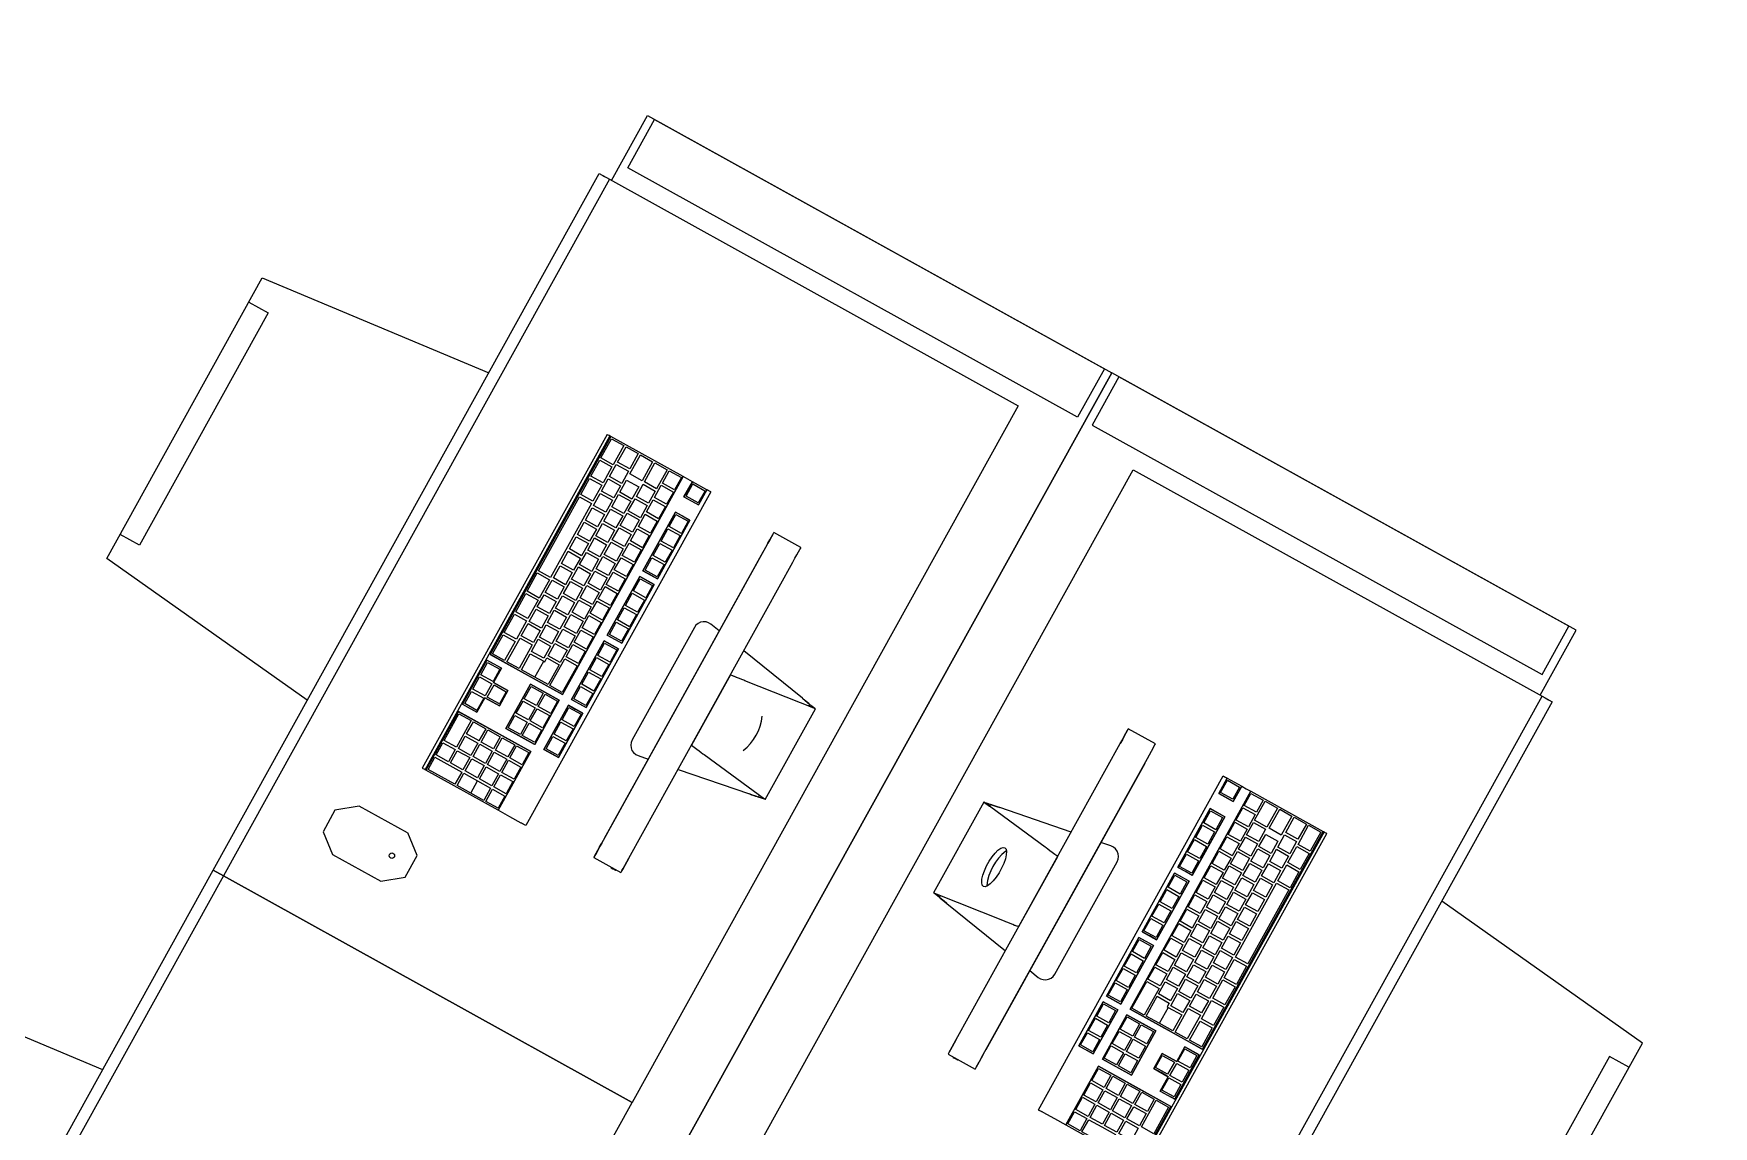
# Model space of a CAD drawing. Header units: metres. Extents: x 2.5 to 42.6, y 0.9 to 31.9.
# Drawn here: x 18.621 to 19.38, y 9.865 to 10.359 of the extents above; entities that cross this region are included whole.
import ezdxf

# ---------------------------------------------------------------- set-up
doc = ezdxf.new("R2010")
doc.units = ezdxf.units.M
doc.layers.add('ARREDI', color=9, linetype='Continuous')
doc.layers.add('PILASTRI_SETTI', color=8, linetype='Continuous')

msp = doc.modelspace()

# ---------------------------------------------------------------- linework, layer by layer
at = {"layer": 'ARREDI'}
for points in [[(18.8821, 10.29296), (18.89836, 10.3223)], [(18.89835, 10.32229), (19.10828, 10.20593)], [(18.70205, 9.98111), (18.87659, 10.29601), (18.88121, 10.29346), (19.06599, 10.19103)], [(18.88121, 10.29346), (18.70666, 9.97855)], [(18.87829, 10.29507), (18.87983, 10.29423)], [(18.65394, 10.12199), (18.72425, 10.24882)], [(18.72424, 10.24883), (18.82663, 10.20588)], [(18.71818, 10.23789), (18.72693, 10.23304), (18.66875, 10.12807)], [(18.72654, 9.51719), (19.10829, 10.20594), (18.72654, 9.51719), (18.93647, 9.40082), (18.95288, 9.43045)], [(19.30196, 10.06025), (19.31823, 10.08958), (19.10828, 10.20594)], [(19.066, 10.19103), (18.89145, 9.87613)], [(18.92703, 10.15212), (18.92614, 10.15261), (18.92608, 10.15264), (18.926, 10.15269), (18.92585, 10.15276), (18.92566, 10.15287), (18.92546, 10.15299), (18.92523, 10.15311), (18.91869, 10.15674), (18.91664, 10.15787), (18.91457, 10.15903), (18.88185, 10.17715), (18.88165, 10.17726), (18.88147, 10.17736), (18.88104, 10.17761), (18.88068, 10.17781), (18.8804, 10.17796), (18.88023, 10.17806), (18.88018, 10.17808), (18.79657, 10.02725)], [(18.79786, 10.02653), (18.88146, 10.17736)], [(18.88185, 10.17716), (18.82725, 10.07867), (18.85997, 10.06053)], [(18.82745, 10.07856), (18.82736, 10.07861), (18.82726, 10.07867), (18.88184, 10.17715)], [(18.87738, 10.16748), (18.88216, 10.17609)], [(18.88215, 10.17609), (18.88767, 10.17303)], [(18.88766, 10.17303), (18.88289, 10.16442)], [(18.88488, 10.16557), (18.8887, 10.17246)], [(18.8887, 10.17246), (18.89421, 10.16941)], [(18.89421, 10.16941), (18.89039, 10.16252)], [(18.89047, 10.16022), (18.89525, 10.16884)], [(18.89524, 10.16883), (18.90075, 10.16578)], [(18.8728, 10.15921), (18.87681, 10.16645)], [(18.87681, 10.16645), (18.88232, 10.16339)], [(18.88289, 10.16442), (18.87738, 10.16748)], [(18.88232, 10.16339), (18.87831, 10.15616)], [(18.88125, 10.15903), (18.8843, 10.16455)], [(18.8843, 10.16454), (18.88981, 10.16149)], [(18.89039, 10.16252), (18.88488, 10.16557)], [(18.88982, 10.16149), (18.88676, 10.15597)], [(18.90075, 10.16578), (18.89597, 10.15717)], [(18.89701, 10.1566), (18.90179, 10.16521)], [(18.90178, 10.16521), (18.9073, 10.16215)], [(18.90729, 10.16215), (18.90252, 10.15354)], [(18.90517, 10.15613), (18.90822, 10.16164)], [(18.90822, 10.16164), (18.91372, 10.15858)], [(19.30748, 10.0572), (19.13293, 9.74229), (19.12831, 9.74485), (18.94353, 9.84728), (19.11806, 10.16217)], [(19.11806, 10.16217), (19.30285, 10.05976), (19.30747, 10.05719)], [(18.91456, 10.15902), (18.85998, 10.06054), (18.84381, 10.06948), (18.82745, 10.07855)], [(18.85997, 10.06053), (18.91456, 10.15902)], [(18.86822, 10.15095), (18.87223, 10.15818)], [(18.87223, 10.15818), (18.87774, 10.15512)], [(18.87831, 10.15616), (18.8728, 10.15921)], [(18.87774, 10.15513), (18.87373, 10.14789)], [(18.87762, 10.15249), (18.88067, 10.15801)], [(18.88067, 10.158), (18.88619, 10.15494)], [(18.88676, 10.15598), (18.88125, 10.15903)], [(18.88619, 10.15494), (18.88314, 10.14943)], [(18.88588, 10.15196), (18.88894, 10.15748)], [(18.88893, 10.15747), (18.89445, 10.15442)], [(18.89598, 10.15717), (18.89046, 10.16023)], [(18.89445, 10.15442), (18.8914, 10.1489)], [(18.89338, 10.15006), (18.89643, 10.15557)], [(18.89643, 10.15557), (18.90194, 10.15251)], [(18.90252, 10.15354), (18.89701, 10.1566)], [(18.90154, 10.14959), (18.9046, 10.1551)], [(18.9046, 10.1551), (18.9101, 10.15204)], [(18.91067, 10.15308), (18.90517, 10.15613)], [(18.91374, 10.15858), (18.91069, 10.15307)], [(18.92111, 10.1464), (18.91799, 10.14812), (18.91488, 10.14985), (18.91869, 10.15673)], [(18.9187, 10.15673), (18.91488, 10.14985), (18.92142, 10.14622)], [(18.91585, 10.15021), (18.9189, 10.15572)], [(18.9189, 10.15572), (18.92441, 10.15266)], [(18.92701, 10.15212), (18.84342, 10.00128), (18.84253, 10.00178), (18.84249, 10.0018), (18.84237, 10.00187), (18.84222, 10.00195), (18.84203, 10.00206), (18.84179, 10.00219), (18.84155, 10.00231), (18.84132, 10.00245), (18.83615, 10.00531), (18.83096, 10.00819), (18.79825, 10.02632), (18.79805, 10.02642), (18.79786, 10.02653), (18.79743, 10.02677), (18.79707, 10.02696), (18.7968, 10.02712), (18.79664, 10.02721), (18.79657, 10.02724)], [(18.84913, 10.11651), (18.86765, 10.14991)], [(18.87316, 10.14686), (18.85464, 10.11346)], [(18.86765, 10.14991), (18.87316, 10.14686)], [(18.87373, 10.14789), (18.86822, 10.15095)], [(18.87399, 10.14595), (18.87705, 10.15146)], [(18.87705, 10.15146), (18.88256, 10.1484)], [(18.88314, 10.14943), (18.87762, 10.15249)], [(18.88256, 10.1484), (18.87951, 10.14289)], [(18.88225, 10.14542), (18.88531, 10.15093)], [(18.88531, 10.15093), (18.89082, 10.14787)], [(18.8914, 10.14891), (18.88588, 10.15196)], [(18.89083, 10.14787), (18.88777, 10.14236)], [(18.88975, 10.14352), (18.89281, 10.14903)], [(18.89281, 10.14903), (18.89832, 10.14597)], [(18.8989, 10.147), (18.89338, 10.15006)], [(18.89832, 10.14597), (18.89527, 10.14045)], [(18.89792, 10.14304), (18.90097, 10.14855)], [(18.90195, 10.15251), (18.89889, 10.147)], [(18.90097, 10.14855), (18.90647, 10.1455)], [(18.90704, 10.14654), (18.90154, 10.14959)], [(18.91011, 10.15204), (18.90706, 10.14652)], [(18.92136, 10.14715), (18.91585, 10.15021)], [(18.92524, 10.15311), (18.92142, 10.14622), (18.92127, 10.1463), (18.9211, 10.1464)], [(18.92442, 10.15266), (18.92136, 10.14715)], [(18.92142, 10.14622), (18.92524, 10.15311)], [(18.86674, 10.13286), (18.8698, 10.13838)], [(18.86979, 10.13837), (18.87531, 10.13532)], [(18.87037, 10.13941), (18.87342, 10.14492)], [(18.87588, 10.13635), (18.87037, 10.1394)], [(18.87342, 10.14491), (18.87893, 10.14186)], [(18.87951, 10.14289), (18.874, 10.14595)], [(18.87894, 10.14186), (18.87588, 10.13634)], [(18.87863, 10.13888), (18.88168, 10.14439)], [(18.88414, 10.13582), (18.87863, 10.13887)], [(18.88168, 10.14439), (18.8872, 10.14133)], [(18.88777, 10.14236), (18.88226, 10.14542)], [(18.8872, 10.14133), (18.88414, 10.13581)], [(18.88612, 10.13697), (18.88918, 10.14249)], [(18.88918, 10.14248), (18.89469, 10.13943)], [(18.89527, 10.14046), (18.88975, 10.14351)], [(18.89469, 10.13942), (18.89164, 10.13391)], [(18.89429, 10.1365), (18.89735, 10.14201)], [(18.90259, 10.11299), (18.89948, 10.11471), (18.89637, 10.11645), (18.91106, 10.14296), (18.91419, 10.14123), (18.91729, 10.1395)], [(18.89734, 10.14201), (18.90284, 10.13895)], [(18.90342, 10.13999), (18.89792, 10.14305)], [(18.90286, 10.13895), (18.89981, 10.13344)], [(18.91729, 10.13951), (18.91744, 10.13942), (18.91761, 10.13933), (18.9029, 10.11281), (18.90275, 10.11291), (18.90259, 10.11299)], [(18.90649, 10.14549), (18.90343, 10.13998)], [(18.90821, 10.13644), (18.91127, 10.14195)], [(18.91127, 10.14195), (18.91678, 10.13889)], [(18.91678, 10.13889), (18.91373, 10.13337)], [(18.66875, 10.12808), (18.66, 10.13292)], [(18.86311, 10.12632), (18.86617, 10.13183)], [(18.86617, 10.13183), (18.87168, 10.12877)], [(18.87226, 10.1298), (18.86674, 10.13286)], [(18.87137, 10.12579), (18.87443, 10.1313)], [(18.87531, 10.13531), (18.87225, 10.1298)], [(18.87443, 10.1313), (18.87994, 10.12825)], [(18.87458, 9.9877), (18.87517, 9.98874), (18.87592, 9.9901), (18.87679, 9.99168), (18.87774, 9.99338), (18.95192, 10.12721), (18.95286, 10.1289), (18.95374, 10.13049), (18.95449, 10.13185), (18.95507, 10.13289), (18.95543, 10.13354), (18.95556, 10.13376)], [(18.875, 10.13233), (18.87806, 10.13785)], [(18.88052, 10.12928), (18.875, 10.13233)], [(18.87806, 10.13784), (18.88357, 10.13479)], [(18.88357, 10.13479), (18.88052, 10.12927)], [(18.8825, 10.13043), (18.88555, 10.13594)], [(18.88555, 10.13594), (18.89107, 10.13288)], [(18.89164, 10.13391), (18.88613, 10.13697)], [(18.89107, 10.13288), (18.88801, 10.12737)], [(18.88998, 9.98659), (18.96416, 10.12042), (18.9651, 10.12212), (18.96598, 10.1237), (18.96673, 10.12506), (18.96731, 10.12611), (18.96767, 10.12676), (18.9678, 10.12698), (18.95555, 10.13377)], [(18.89066, 10.12995), (18.89372, 10.13547)], [(18.89372, 10.13547), (18.89922, 10.13241)], [(18.89979, 10.13345), (18.89429, 10.1365)], [(18.89923, 10.13241), (18.89618, 10.12689)], [(18.90458, 10.12989), (18.90764, 10.13541)], [(18.90764, 10.1354), (18.91315, 10.13235)], [(18.91373, 10.13338), (18.90821, 10.13643)], [(18.91315, 10.13234), (18.9101, 10.12683)], [(18.95506, 10.13289), (18.95448, 10.13185), (18.95373, 10.13049), (18.95285, 10.1289), (18.95191, 10.12721)], [(18.85949, 10.11978), (18.86254, 10.12529)], [(18.86254, 10.12529), (18.86805, 10.12223)], [(18.86863, 10.12326), (18.86312, 10.12632)], [(18.86775, 10.11925), (18.8708, 10.12476)], [(18.87168, 10.12877), (18.86863, 10.12326)], [(18.8708, 10.12476), (18.87631, 10.1217)], [(18.87689, 10.12273), (18.87138, 10.12579)], [(18.87995, 10.12824), (18.87689, 10.12273)], [(18.87887, 10.12389), (18.88193, 10.1294)], [(18.88439, 10.12083), (18.87887, 10.12388)], [(18.87895, 9.99556), (18.9507, 10.12502)], [(18.88192, 10.1294), (18.88744, 10.12634)], [(18.88801, 10.12737), (18.8825, 10.13043)], [(18.88744, 10.12634), (18.88439, 10.12082)], [(18.88704, 10.12341), (18.89009, 10.12893)], [(18.89254, 10.12036), (18.88704, 10.12342)], [(18.89009, 10.12892), (18.89559, 10.12587)], [(18.89616, 10.12691), (18.89066, 10.12996)], [(18.89561, 10.12586), (18.89255, 10.12035)], [(18.90096, 10.12335), (18.90401, 10.12886)], [(18.90647, 10.12029), (18.90096, 10.12335)], [(18.90401, 10.12886), (18.90952, 10.1258)], [(18.9101, 10.12683), (18.90459, 10.12989)], [(18.90953, 10.1258), (18.90647, 10.12029)], [(18.96416, 10.12042), (18.9651, 10.12211), (18.96598, 10.1237), (18.96673, 10.12506), (18.96731, 10.1261)], [(18.74462, 10.05793), (18.65394, 10.122)], [(18.85464, 10.11346), (18.84913, 10.11651)], [(18.85586, 10.11323), (18.85891, 10.11875)], [(18.85891, 10.11874), (18.86443, 10.11569)], [(18.865, 10.11672), (18.85949, 10.11977)], [(18.86443, 10.11568), (18.86138, 10.11017)], [(18.86412, 10.1127), (18.86718, 10.11822)], [(18.86806, 10.12223), (18.865, 10.11671)], [(18.86717, 10.11821), (18.87269, 10.11516)], [(18.87326, 10.11619), (18.86775, 10.11925)], [(18.87162, 10.1108), (18.87467, 10.11631)], [(18.87632, 10.1217), (18.87326, 10.11619)], [(18.87467, 10.11631), (18.88018, 10.11325)], [(18.87524, 10.11734), (18.8783, 10.12286)], [(18.88076, 10.11429), (18.87525, 10.11734)], [(18.8783, 10.12285), (18.88381, 10.1198)], [(18.87978, 10.11033), (18.88284, 10.11584)], [(18.88382, 10.1198), (18.88076, 10.11428)], [(18.88284, 10.11584), (18.88834, 10.11278)], [(18.88341, 10.11687), (18.88646, 10.12238)], [(18.88891, 10.11382), (18.88341, 10.11688)], [(18.88646, 10.12238), (18.89196, 10.11932)], [(18.89198, 10.11932), (18.88893, 10.11381)], [(18.89733, 10.11681), (18.90039, 10.12232)], [(18.90285, 10.11375), (18.89733, 10.1168)], [(18.90038, 10.12232), (18.9059, 10.11926)], [(18.9059, 10.11926), (18.90285, 10.11374)], [(18.84398, 10.10721), (18.84856, 10.11548)], [(18.84856, 10.11548), (18.85407, 10.11242)], [(18.85407, 10.11242), (18.84949, 10.10416)], [(18.85223, 10.10669), (18.85529, 10.1122)], [(18.85529, 10.1122), (18.8608, 10.10914)], [(18.86138, 10.11017), (18.85586, 10.11323)], [(18.86081, 10.10914), (18.85775, 10.10363)], [(18.86049, 10.10616), (18.86355, 10.11168)], [(18.86355, 10.11167), (18.86906, 10.10862)], [(18.86964, 10.10965), (18.86412, 10.1127)], [(18.86906, 10.10861), (18.86601, 10.1031)], [(18.86799, 10.10426), (18.87105, 10.10977)], [(18.87269, 10.11516), (18.86964, 10.10964)], [(18.87104, 10.10977), (18.87656, 10.10671)], [(18.87714, 10.10774), (18.87162, 10.1108)], [(18.87616, 10.10378), (18.87921, 10.1093)], [(18.88019, 10.11325), (18.87713, 10.10774)], [(18.87921, 10.10929), (18.88471, 10.10624)], [(18.88528, 10.10728), (18.87978, 10.11033)], [(18.88646, 10.08389), (18.88335, 10.08561), (18.88024, 10.08735), (18.89493, 10.11386), (18.89806, 10.11213), (18.90115, 10.1104)], [(18.88835, 10.11278), (18.8853, 10.10726)], [(18.90116, 10.11041), (18.90131, 10.11032), (18.90148, 10.11023), (18.88678, 10.08371), (18.88662, 10.08381), (18.88646, 10.08389)], [(18.89208, 10.10734), (18.89514, 10.11285)], [(18.89514, 10.11285), (18.90065, 10.10979)], [(18.90065, 10.10979), (18.8976, 10.10427)], [(18.83882, 10.09791), (18.84341, 10.10618)], [(18.84341, 10.10618), (18.84892, 10.10312)], [(18.84949, 10.10416), (18.84398, 10.10721)], [(18.84892, 10.10312), (18.84433, 10.09486)], [(18.84861, 10.10015), (18.85166, 10.10566)], [(18.85166, 10.10566), (18.85717, 10.1026)], [(18.85775, 10.10363), (18.85224, 10.10669)], [(18.85718, 10.1026), (18.85412, 10.09708)], [(18.85687, 10.09962), (18.85992, 10.10513)], [(18.85992, 10.10513), (18.86544, 10.10207)], [(18.86601, 10.1031), (18.8605, 10.10616)], [(18.86544, 10.10207), (18.86238, 10.09656)], [(18.86436, 10.09771), (18.86742, 10.10323)], [(18.86742, 10.10322), (18.87293, 10.10017)], [(18.87351, 10.1012), (18.86799, 10.10425)], [(18.87253, 10.09724), (18.87559, 10.10275)], [(18.87656, 10.10671), (18.87351, 10.1012)], [(18.87558, 10.10275), (18.88108, 10.09969)], [(18.88166, 10.10073), (18.87616, 10.10379)], [(18.88473, 10.10623), (18.88167, 10.10072)], [(18.88845, 10.10079), (18.89151, 10.10631)], [(18.89397, 10.09773), (18.88846, 10.10079)], [(18.89151, 10.1063), (18.89702, 10.10325)], [(18.8976, 10.10428), (18.89208, 10.10733)], [(18.89703, 10.10324), (18.89397, 10.09773)], [(18.83367, 10.08862), (18.83825, 10.09688)], [(18.83825, 10.09688), (18.84377, 10.09382)], [(18.84433, 10.09486), (18.83882, 10.09791)], [(18.84376, 10.09383), (18.83918, 10.08556)], [(18.84498, 10.0936), (18.84804, 10.09912)], [(18.8505, 10.09054), (18.84498, 10.0936)], [(18.84803, 10.09911), (18.85355, 10.09606)], [(18.85412, 10.09709), (18.84861, 10.10014)], [(18.85355, 10.09605), (18.85049, 10.09054)], [(18.85324, 10.09308), (18.85629, 10.09859)], [(18.85876, 10.09002), (18.85324, 10.09307)], [(18.8563, 10.09859), (18.86181, 10.09553)], [(18.86238, 10.09656), (18.85687, 10.09962)], [(18.86181, 10.09553), (18.85876, 10.09001)], [(18.86074, 10.09117), (18.86379, 10.09668)], [(18.86379, 10.09668), (18.8693, 10.09362)], [(18.86988, 10.09465), (18.86437, 10.09771)], [(18.86931, 10.09362), (18.86625, 10.08811)], [(18.8689, 10.0907), (18.87196, 10.09621)], [(18.87293, 10.10017), (18.86988, 10.09465)], [(18.87196, 10.09621), (18.87746, 10.09315)], [(18.87803, 10.09419), (18.87253, 10.09725)], [(18.87747, 10.09315), (18.87442, 10.08763)], [(18.8811, 10.09969), (18.87804, 10.09418)], [(18.8812, 10.08771), (18.88426, 10.09322)], [(18.88426, 10.09322), (18.88977, 10.09016)], [(18.88483, 10.09425), (18.88788, 10.09976)], [(18.89035, 10.09119), (18.88483, 10.09425)], [(18.88788, 10.09976), (18.89339, 10.0967)], [(18.8934, 10.0967), (18.89034, 10.09119)], [(18.93089, 10.08927), (18.92712, 10.09231), (18.92607, 10.09297), (18.92489, 10.09335), (18.92364, 10.09342), (18.92241, 10.09318), (18.92129, 10.09264), (18.92033, 10.09185), (18.91961, 10.09085)], [(18.82833, 10.07897), (18.8331, 10.08758)], [(18.8331, 10.08758), (18.83861, 10.08453)], [(18.83918, 10.08556), (18.83367, 10.08862)], [(18.83486, 10.07535), (18.84078, 10.08603)], [(18.84078, 10.08603), (18.84629, 10.08297)], [(18.84135, 10.08706), (18.84441, 10.09257)], [(18.84687, 10.084), (18.84136, 10.08706)], [(18.84441, 10.09257), (18.84992, 10.08951)], [(18.84599, 10.07999), (18.84904, 10.0855)], [(18.84992, 10.08951), (18.84687, 10.084)], [(18.84904, 10.0855), (18.85456, 10.08244)], [(18.84961, 10.08653), (18.85267, 10.09205)], [(18.85513, 10.08347), (18.84962, 10.08653)], [(18.85267, 10.09204), (18.85818, 10.08899)], [(18.85819, 10.08898), (18.85513, 10.08347)], [(18.85711, 10.08463), (18.86017, 10.09014)], [(18.86016, 10.09014), (18.86568, 10.08708)], [(18.86626, 10.08811), (18.86074, 10.09117)], [(18.86568, 10.08708), (18.86263, 10.08156)], [(18.86528, 10.08415), (18.86833, 10.08967)], [(18.86833, 10.08966), (18.87383, 10.08661)], [(18.8744, 10.08765), (18.8689, 10.0907)], [(18.87385, 10.0866), (18.87079, 10.08109)], [(18.88672, 10.08465), (18.8812, 10.0877)], [(18.88977, 10.09016), (18.88672, 10.08464)], [(18.9196, 10.09085), (18.89144, 10.04005)], [(18.83384, 10.07592), (18.82832, 10.07897)], [(18.83861, 10.08453), (18.83383, 10.07592)], [(18.8463, 10.08297), (18.84038, 10.07229)], [(18.84141, 10.07172), (18.84542, 10.07896)], [(18.84541, 10.07896), (18.85155, 10.07555), (18.85196, 10.07533)], [(18.8515, 10.07693), (18.84599, 10.07999)], [(18.85456, 10.08244), (18.8515, 10.07693)], [(18.85348, 10.07808), (18.85654, 10.0836)], [(18.859, 10.07503), (18.85349, 10.07808)], [(18.85654, 10.08359), (18.86205, 10.08054)], [(18.86263, 10.08157), (18.85711, 10.08462)], [(18.86206, 10.08054), (18.859, 10.07502)], [(18.86165, 10.07761), (18.8647, 10.08312)], [(18.86715, 10.07456), (18.86165, 10.07762)], [(18.87033, 10.05479), (18.86722, 10.05651), (18.86411, 10.05825), (18.8788, 10.08476), (18.88193, 10.08303), (18.88503, 10.0813)], [(18.8647, 10.08312), (18.8702, 10.08006)], [(18.87078, 10.0811), (18.86528, 10.08416)], [(18.87022, 10.08006), (18.86717, 10.07455)], [(18.88503, 10.08131), (18.88518, 10.08122), (18.88535, 10.08113), (18.87064, 10.05461), (18.87049, 10.05471), (18.87034, 10.05479)], [(18.87595, 10.07824), (18.87901, 10.08375)], [(18.88147, 10.07518), (18.87596, 10.07823)], [(18.87901, 10.08375), (18.88452, 10.08069)], [(18.88452, 10.08069), (18.88147, 10.07517)], [(18.97396, 10.05421), (18.97139, 10.05524), (18.97187, 10.05609), (18.97138, 10.05648), (18.97077, 10.05698), (18.97005, 10.05755), (18.96927, 10.05819), (18.96845, 10.05885), (18.94194, 10.08033)], [(18.81495, 10.056), (18.81485, 10.05605), (18.81476, 10.05611), (18.82583, 10.07608), (18.82592, 10.07603), (18.82602, 10.07597)], [(18.82602, 10.07597), (18.8292, 10.07421), (18.83237, 10.07246), (18.82874, 10.06592), (18.83202, 10.0641), (18.83528, 10.06229), (18.83147, 10.0554), (18.8282, 10.05721), (18.82492, 10.05903), (18.8213, 10.05249), (18.81813, 10.05424), (18.81495, 10.056)], [(18.82308, 10.0695), (18.82613, 10.07502)], [(18.82613, 10.07501), (18.83165, 10.07196)], [(18.83164, 10.07196), (18.82859, 10.06645)], [(18.84038, 10.07229), (18.83487, 10.07535)], [(18.85347, 10.06504), (18.84754, 10.06833), (18.84141, 10.07172)], [(18.84754, 10.06832), (18.85155, 10.07556)], [(18.85196, 10.07533), (18.85292, 10.07705)], [(18.85291, 10.07705), (18.85843, 10.074)], [(18.85843, 10.07399), (18.85347, 10.06503)], [(18.8543, 10.06458), (18.86098, 10.07663)], [(18.86659, 10.07352), (18.85991, 10.06146)], [(18.86098, 10.07663), (18.86658, 10.07353)], [(18.8687, 10.06515), (18.87175, 10.07066)], [(18.87175, 10.07066), (18.87727, 10.0676)], [(18.87233, 10.07169), (18.87538, 10.07721)], [(18.87784, 10.06863), (18.87233, 10.07169)], [(18.87538, 10.0772), (18.88089, 10.07415)], [(18.8809, 10.07414), (18.87784, 10.06863)], [(18.81945, 10.06296), (18.82251, 10.06847)], [(18.82496, 10.05991), (18.81945, 10.06296)], [(18.82251, 10.06847), (18.82802, 10.06541)], [(18.82859, 10.06645), (18.82307, 10.0695)], [(18.82802, 10.06541), (18.82496, 10.0599)], [(18.826, 10.05933), (18.82905, 10.06485)], [(18.82905, 10.06484), (18.83456, 10.06179)], [(18.85854, 10.05795), (18.84546, 10.0652), (18.83439, 10.04523), (18.84714, 10.03816)], [(18.84271, 10.05862), (18.84576, 10.06414)], [(18.84576, 10.06413), (18.85128, 10.06108)], [(18.8599, 10.06147), (18.8543, 10.06457)], [(18.86507, 10.05861), (18.86813, 10.06412)], [(18.86813, 10.06412), (18.87364, 10.06106)], [(18.87422, 10.06209), (18.8687, 10.06515)], [(18.87727, 10.0676), (18.87421, 10.06209)], [(18.93857, 10.06832), (18.93772, 10.06865), (18.9368, 10.06901), (18.93587, 10.06939), (18.91826, 10.03762)], [(18.94248, 10.06675), (18.9419, 10.06699), (18.94103, 10.06734), (18.93994, 10.06777), (18.93867, 10.06827), (18.9373, 10.06882), (18.93587, 10.06938)], [(18.97402, 10.0542), (18.94248, 10.06675)], [(18.81582, 10.05642), (18.81888, 10.06193)], [(18.82133, 10.05336), (18.81582, 10.05642)], [(18.81888, 10.06193), (18.82439, 10.05887)], [(18.82439, 10.05887), (18.82133, 10.05336)], [(18.8315, 10.05628), (18.82599, 10.05933)], [(18.83456, 10.06179), (18.8315, 10.05627)], [(18.83908, 10.05208), (18.84214, 10.05759)], [(18.84214, 10.05759), (18.84765, 10.05453)], [(18.84822, 10.05557), (18.8427, 10.05862)], [(18.84747, 10.03798), (18.85854, 10.05795)], [(18.85127, 10.06108), (18.84822, 10.05556)], [(18.84905, 10.05511), (18.85211, 10.06062)], [(18.85465, 10.052), (18.84905, 10.0551)], [(18.85783, 10.03223), (18.85472, 10.03396), (18.85161, 10.03569), (18.86268, 10.05566), (18.86579, 10.05393), (18.8689, 10.05221)], [(18.85211, 10.06062), (18.8577, 10.05752)], [(18.85772, 10.0575), (18.85466, 10.05199)], [(18.87059, 10.05555), (18.86508, 10.0586)], [(18.87364, 10.06106), (18.87059, 10.05555)], [(18.96844, 10.05885), (18.96965, 10.05788), (18.97081, 10.05694), (18.97186, 10.05609), (18.97278, 10.05535), (18.9735, 10.05476), (18.97403, 10.05434), (18.97396, 10.05421)], [(18.97186, 10.05609), (18.97403, 10.05434)], [(19.12832, 9.74485), (19.30286, 10.05976)], [(19.30423, 10.05899), (19.30578, 10.05814)], [(18.83096, 10.00819), (18.84565, 10.0347), (18.81295, 10.05284), (18.79824, 10.02633)], [(18.79824, 10.02632), (18.81294, 10.05283), (18.81303, 10.05278), (18.81313, 10.05272)], [(18.80646, 10.03977), (18.81314, 10.05183)], [(18.81876, 10.04871), (18.81208, 10.03666)], [(18.81314, 10.05273), (18.8295, 10.04366), (18.84565, 10.0347), (18.83096, 10.00819)], [(18.81314, 10.05182), (18.81875, 10.04871)], [(18.81663, 10.04269), (18.81969, 10.0482)], [(18.81969, 10.0482), (18.8253, 10.04509)], [(18.83545, 10.04554), (18.83851, 10.05105)], [(18.83851, 10.05105), (18.84402, 10.04799)], [(18.84459, 10.04903), (18.83908, 10.05208)], [(18.84402, 10.04799), (18.84096, 10.04248)], [(18.8418, 10.04202), (18.84485, 10.04753)], [(18.84764, 10.05454), (18.84459, 10.04902)], [(18.84485, 10.04753), (18.85045, 10.04443)], [(18.85102, 10.04546), (18.84542, 10.04856)], [(18.84543, 10.04856), (18.84848, 10.05408)], [(18.84848, 10.05407), (18.85408, 10.05098)], [(18.85409, 10.05096), (18.85104, 10.04545)], [(18.8562, 10.04259), (18.85925, 10.04811)], [(18.8689, 10.05221), (18.86905, 10.05212), (18.86922, 10.05203), (18.85815, 10.03206), (18.85798, 10.03215), (18.85783, 10.03224)], [(18.85925, 10.0481), (18.86476, 10.04505)], [(18.85982, 10.04914), (18.86288, 10.05465)], [(18.86534, 10.04608), (18.85983, 10.04913)], [(18.86288, 10.05465), (18.86839, 10.05159)], [(18.86839, 10.05159), (18.86534, 10.04607)], [(18.95166, 10.0131), (18.97436, 10.05406)], [(18.97436, 10.05406), (18.97428, 10.0541), (18.97402, 10.0542)], [(18.81208, 10.03666), (18.80647, 10.03977)], [(18.81301, 10.03615), (18.81606, 10.04166)], [(18.81606, 10.04165), (18.82167, 10.03854)], [(18.82225, 10.03958), (18.81664, 10.04269)], [(18.8253, 10.04509), (18.82224, 10.03957)], [(18.82318, 10.03906), (18.82623, 10.04458)], [(18.82623, 10.04457), (18.83184, 10.04146)], [(18.83184, 10.04146), (18.82879, 10.03595)], [(18.82972, 10.03543), (18.83278, 10.04095)], [(18.83277, 10.04094), (18.83838, 10.03783)], [(18.84096, 10.04248), (18.83545, 10.04554)], [(18.8474, 10.03892), (18.8418, 10.04201)], [(18.85047, 10.04442), (18.84741, 10.0389)], [(18.85257, 10.03605), (18.85563, 10.04156)], [(18.85562, 10.04156), (18.86114, 10.03851)], [(18.86171, 10.03953), (18.8562, 10.04259)], [(18.86477, 10.04505), (18.86171, 10.03953)], [(18.89144, 10.04004), (18.89098, 10.03889), (18.89082, 10.03766), (18.89096, 10.03642), (18.8914, 10.03527), (18.89212, 10.03425), (18.89307, 10.03343), (18.89419, 10.03289), (18.89876, 10.03132)], [(19.03482, 9.89888), (19.0354, 9.89992), (19.03615, 9.90128), (19.03703, 9.90287), (19.03797, 9.90456), (19.11215, 10.03839), (19.1131, 10.04009), (19.11397, 10.04167), (19.11472, 10.04303), (19.11531, 10.04407), (19.11567, 10.04473), (19.11579, 10.04495)], [(19.05021, 9.89778), (19.1244, 10.03161), (19.12534, 10.0333), (19.12621, 10.03489), (19.12696, 10.03625), (19.12755, 10.03729), (19.12791, 10.03794), (19.12803, 10.03817), (19.11578, 10.04496)], [(19.1153, 10.04407), (19.11472, 10.04303), (19.11397, 10.04167), (19.11309, 10.04009), (19.11215, 10.03839)], [(18.79921, 10.02669), (18.80227, 10.0322)], [(18.80226, 10.0322), (18.81442, 10.02546)], [(18.80284, 10.03323), (18.80589, 10.03874)], [(18.80845, 10.03012), (18.80284, 10.03323)], [(18.80589, 10.03874), (18.8115, 10.03563)], [(18.8115, 10.03563), (18.80845, 10.03011)], [(18.80938, 10.0296), (18.81244, 10.03512)], [(18.81243, 10.03511), (18.81804, 10.032)], [(18.81862, 10.03303), (18.81301, 10.03614)], [(18.82167, 10.03854), (18.81862, 10.03303)], [(18.81955, 10.03252), (18.82261, 10.03803)], [(18.82516, 10.02941), (18.81955, 10.03252)], [(18.8226, 10.03803), (18.82821, 10.03492)], [(18.82879, 10.03595), (18.82318, 10.03906)], [(18.82822, 10.03492), (18.82516, 10.0294)], [(18.82609, 10.02889), (18.82915, 10.0344)], [(18.82915, 10.0344), (18.83476, 10.03129)], [(18.83533, 10.03232), (18.82972, 10.03543)], [(18.83839, 10.03783), (18.83533, 10.03232)], [(18.83617, 10.03186), (18.83922, 10.03737)], [(18.83922, 10.03737), (18.84482, 10.03427)], [(18.84483, 10.03426), (18.84178, 10.02875)], [(18.85809, 10.03299), (18.85257, 10.03605)], [(18.86114, 10.0385), (18.85809, 10.03299)], [(18.91827, 10.03762), (18.9195, 10.03672), (18.9207, 10.03584), (18.9218, 10.03502), (18.92274, 10.03433), (18.92349, 10.03379), (18.924, 10.03341)], [(18.924, 10.03341), (18.95136, 10.01332)], [(19.1244, 10.03161), (19.12534, 10.0333), (19.12622, 10.03488), (19.12697, 10.03624), (19.12755, 10.03729)], [(18.81137, 10.01995), (18.79921, 10.02668)], [(18.81499, 10.02649), (18.80938, 10.0296)], [(18.81442, 10.02546), (18.81137, 10.01994)], [(18.8123, 10.01943), (18.81535, 10.02495)], [(18.81805, 10.032), (18.81499, 10.02649)], [(18.81535, 10.02494), (18.82159, 10.02148), (18.8275, 10.01821)], [(18.81592, 10.02597), (18.81898, 10.03149)], [(18.82154, 10.02286), (18.81593, 10.02597)], [(18.81898, 10.03149), (18.82459, 10.02837)], [(18.82459, 10.02837), (18.82154, 10.02286)], [(18.82247, 10.02235), (18.82552, 10.02786)], [(18.82552, 10.02786), (18.83113, 10.02475)], [(18.83171, 10.02578), (18.82609, 10.02889)], [(18.83113, 10.02475), (18.82808, 10.01923)], [(18.83476, 10.03129), (18.83171, 10.02578)], [(18.83254, 10.02532), (18.8356, 10.03083)], [(18.83814, 10.02222), (18.83254, 10.02531)], [(18.8356, 10.03083), (18.84119, 10.02773)], [(18.84176, 10.02876), (18.83617, 10.03186)], [(18.84121, 10.02772), (18.83815, 10.0222)], [(18.91221, 10.02669), (18.94446, 10.01559)], [(19.12319, 10.02942), (19.05144, 9.89996)], [(18.82445, 10.01269), (18.81852, 10.01599), (18.8123, 10.01943)], [(18.81853, 10.01598), (18.82158, 10.02149)], [(18.82808, 10.01924), (18.82247, 10.02235)], [(18.82751, 10.0182), (18.82445, 10.01269)], [(18.82529, 10.01223), (18.82834, 10.01775)], [(18.82834, 10.01774), (18.83394, 10.01464)], [(18.82891, 10.01877), (18.83197, 10.02429)], [(18.83451, 10.01567), (18.82891, 10.01877)], [(18.83197, 10.02428), (18.83756, 10.02119)], [(18.83758, 10.02117), (18.83453, 10.01566)], [(19.07512, 9.87286), (19.15872, 10.0237), (19.15961, 10.0232), (19.15965, 10.02318), (19.15974, 10.02313), (19.15988, 10.02304), (19.16006, 10.02295), (19.16027, 10.02284), (19.16049, 10.02271), (19.16704, 10.01909), (19.16911, 10.01793), (19.17118, 10.01679), (19.2039, 9.99866), (19.20408, 9.99856), (19.20427, 9.99845), (19.2047, 9.99821), (19.20506, 9.99802), (19.20533, 9.99786), (19.20549, 9.99777), (19.20556, 9.99774)], [(19.1605, 10.02271), (19.15668, 10.01582)], [(19.157, 10.01565), (19.15684, 10.01573), (19.15668, 10.01583), (19.1605, 10.0227)], [(19.15668, 10.01582), (19.16322, 10.0122), (19.16704, 10.01909)], [(19.16704, 10.01908), (19.16322, 10.0122), (19.1601, 10.01393), (19.157, 10.01565)], [(18.78999, 9.99799), (18.76813, 10.01011), (18.75713, 10.00828), (18.75173, 9.99853), (18.756, 9.98824)], [(18.83088, 10.00913), (18.82529, 10.01223)], [(18.83395, 10.01463), (18.8309, 10.00912)], [(18.94446, 10.01558), (18.94546, 10.01524), (18.94642, 10.01492), (18.94728, 10.01461), (18.94803, 10.01436), (18.94861, 10.01415), (18.94909, 10.015)], [(18.94909, 10.015), (18.95131, 10.01336), (18.95124, 10.01325), (18.95062, 10.01346), (18.94973, 10.01376), (18.94862, 10.01415), (18.94733, 10.0146), (18.94593, 10.01508), (18.94447, 10.01558)], [(18.95125, 10.01325), (18.94861, 10.01415)], [(18.95136, 10.01332), (18.95159, 10.01316), (18.95166, 10.0131)], [(19.05047, 10.01188), (19.02778, 9.97092)], [(19.05077, 10.01166), (19.05055, 10.01182), (19.05048, 10.01188)], [(19.07814, 9.99157), (19.05077, 10.01166)], [(19.05304, 10.00998), (19.05082, 10.01162), (19.05089, 10.01173), (19.05151, 10.01152), (19.0524, 10.01122), (19.05351, 10.01083), (19.05481, 10.01038), (19.05621, 10.0099), (19.05767, 10.0094)], [(19.05088, 10.01173), (19.05351, 10.01083)], [(19.05767, 10.0094), (19.05667, 10.00974), (19.05571, 10.01006), (19.05485, 10.01037), (19.0541, 10.01062), (19.05352, 10.01083), (19.05305, 10.00998)], [(19.08993, 9.99829), (19.05768, 10.0094)], [(19.1491, 9.90028), (19.13274, 9.90935), (19.11659, 9.9183), (19.17117, 10.01679)], [(19.17117, 10.01679), (19.11659, 9.91831)], [(19.16455, 10.00381), (19.16761, 10.00932)], [(19.16762, 10.00931), (19.17312, 10.00625), (19.17007, 10.00075)], [(19.16818, 10.01035), (19.17124, 10.01586)], [(19.1737, 10.00729), (19.1682, 10.01035)], [(19.17125, 10.01585), (19.17675, 10.01279), (19.1737, 10.00729)], [(19.13848, 9.98224), (19.13833, 9.98233), (19.13816, 9.98242), (19.15286, 10.00894), (19.15302, 10.00884), (19.15318, 10.00876)], [(19.15318, 10.00876), (19.15629, 10.00704), (19.1594, 10.0053), (19.14471, 9.97879), (19.14158, 9.98052), (19.13849, 9.98225)], [(19.16093, 9.99726), (19.16398, 10.00278)], [(19.164, 10.00276), (19.1695, 9.99971), (19.16644, 9.99421)], [(19.17007, 10.00075), (19.16457, 10.0038)], [(18.77787, 9.97612), (18.78886, 9.97795), (18.79426, 9.98769), (18.79, 9.99798)], [(19.07511, 9.87286), (19.076, 9.87237), (19.07605, 9.87234), (19.07615, 9.87229), (19.07632, 9.8722), (19.07651, 9.87209), (19.07673, 9.87197), (19.07697, 9.87183), (19.07721, 9.8717), (19.08237, 9.86884), (19.08757, 9.86595), (19.12029, 9.84783), (19.12047, 9.84772), (19.12067, 9.84761), (19.1211, 9.84737), (19.12146, 9.84718), (19.12173, 9.84702), (19.1219, 9.84693), (19.12196, 9.8469), (19.20555, 9.99773)], [(19.11659, 9.9183), (19.14931, 9.90016), (19.20389, 9.99866)], [(19.20427, 9.99845), (19.12067, 9.84762)], [(19.20389, 9.99866), (19.14929, 9.90017), (19.1492, 9.90023), (19.1491, 9.90027)], [(19.1573, 9.99072), (19.16036, 9.99624)], [(19.16037, 9.99622), (19.16587, 9.99317), (19.16281, 9.98767)], [(19.16644, 9.99421), (19.16094, 9.99726)], [(18.756, 9.98824), (18.77786, 9.97611)], [(18.87774, 9.99337), (18.87679, 9.99168), (18.87592, 9.99009), (18.87517, 9.98873), (18.87459, 9.98769), (18.87422, 9.98704), (18.8741, 9.98681), (18.88635, 9.98002)], [(18.88998, 9.98659), (18.88904, 9.98489), (18.88816, 9.98331), (18.88741, 9.98195), (18.88683, 9.98091), (18.88647, 9.98025), (18.88634, 9.98003)], [(18.88683, 9.98091), (18.88742, 9.98195), (18.88817, 9.98331), (18.88904, 9.98489), (18.88999, 9.98659)], [(19.06357, 9.95666), (19.06441, 9.95633), (19.06533, 9.95597), (19.06626, 9.9556), (19.08387, 9.98736)], [(19.08387, 9.98736), (19.08263, 9.98826), (19.08144, 9.98914), (19.08034, 9.98994), (19.07939, 9.99064), (19.07864, 9.99119), (19.07813, 9.99157)], [(19.11069, 9.98494), (19.11115, 9.98609), (19.11132, 9.98732), (19.11118, 9.98856), (19.11073, 9.98971), (19.11001, 9.99073), (19.10907, 9.99155), (19.10794, 9.99209), (19.10337, 9.99366)], [(19.15367, 9.98418), (19.15673, 9.98969)], [(19.15674, 9.98968), (19.16224, 9.98662), (19.15919, 9.98112)], [(19.16282, 9.98766), (19.15732, 9.99072)], [(18.52751, 9.66621), (18.70205, 9.98112), (18.70666, 9.97856), (18.89145, 9.87613)], [(18.71692, 9.56123), (18.89146, 9.87613), (18.70667, 9.97855), (18.70206, 9.98112)], [(18.88197, 9.98245), (18.88185, 9.98223), (18.88189, 9.98222), (18.88199, 9.98215), (18.88215, 9.98206), (18.88236, 9.98194), (18.88261, 9.9818), (18.88288, 9.98166), (18.88315, 9.98151), (18.8834, 9.98137), (18.88361, 9.98126), (18.88378, 9.98116), (18.88388, 9.98111), (18.88392, 9.98109), (18.88388, 9.98111), (18.88378, 9.98116), (18.88361, 9.98126), (18.8834, 9.98137), (18.88315, 9.98151), (18.88288, 9.98166), (18.88261, 9.9818), (18.88236, 9.98194), (18.88215, 9.98206), (18.88199, 9.98215), (18.88189, 9.98222), (18.88185, 9.98223)], [(18.88392, 9.98108), (18.88404, 9.98131)], [(19.08253, 9.93413), (19.1107, 9.98494)], [(19.12235, 9.95314), (19.1222, 9.95323), (19.12203, 9.95332), (19.13674, 9.97984), (19.1369, 9.97974), (19.13705, 9.97966)], [(19.13705, 9.97966), (19.14016, 9.97794), (19.14327, 9.9762), (19.12858, 9.94969), (19.12545, 9.95142), (19.12236, 9.95315)], [(19.15005, 9.97763), (19.1531, 9.98315)], [(19.15312, 9.98314), (19.15862, 9.98008), (19.15556, 9.97458)], [(19.15919, 9.98112), (19.15369, 9.98417)], [(18.70667, 9.97856), (18.53213, 9.66366)], [(19.14642, 9.97109), (19.14948, 9.9766)], [(19.14949, 9.97659), (19.15499, 9.97354), (19.15194, 9.96804)], [(19.15557, 9.97458), (19.15007, 9.97763)], [(19.02777, 9.97092), (19.02785, 9.97089), (19.02812, 9.97078)], [(19.02811, 9.97078), (19.05966, 9.95823)], [(19.03369, 9.96613), (19.03248, 9.9671), (19.03133, 9.96804), (19.03027, 9.96889), (19.02936, 9.96963), (19.02863, 9.97022), (19.02811, 9.97064), (19.02818, 9.97077)], [(19.03027, 9.96889), (19.02811, 9.97064)], [(19.02817, 9.97077), (19.03074, 9.96974), (19.03027, 9.96889), (19.03075, 9.9685), (19.03136, 9.968), (19.03209, 9.96743), (19.03286, 9.96679), (19.03368, 9.96613), (19.0602, 9.94466)], [(19.14279, 9.96455), (19.14585, 9.97006)], [(19.14831, 9.96149), (19.14281, 9.96454)], [(19.14586, 9.97005), (19.15136, 9.96699), (19.14831, 9.96149)], [(19.15194, 9.96803), (19.14644, 9.97109)], [(19.34819, 9.90299), (19.25751, 9.96706)], [(19.05966, 9.95823), (19.06024, 9.95799), (19.0611, 9.95764), (19.0622, 9.95721), (19.06346, 9.95671), (19.06484, 9.95616), (19.06627, 9.9556)], [(19.13554, 9.95146), (19.1386, 9.95698)], [(19.13861, 9.95696), (19.14411, 9.95391), (19.14106, 9.94841)], [(19.13917, 9.958), (19.14222, 9.96352)], [(19.14468, 9.95495), (19.13918, 9.958)], [(19.14224, 9.96351), (19.14774, 9.96045), (19.14468, 9.95495)], [(19.10622, 9.92404), (19.10607, 9.92413), (19.1059, 9.92422), (19.1206, 9.95074), (19.12077, 9.95064), (19.12092, 9.95056)], [(19.12092, 9.95056), (19.12403, 9.94884), (19.12714, 9.9471), (19.11245, 9.92059), (19.10932, 9.92232), (19.10623, 9.92405)], [(19.13191, 9.94492), (19.13497, 9.95043)], [(19.13498, 9.95042), (19.14048, 9.94736), (19.13743, 9.94186)], [(19.14106, 9.9484), (19.13556, 9.95146)], [(19.12829, 9.93838), (19.13134, 9.94389)], [(19.13136, 9.94388), (19.13686, 9.94082), (19.1338, 9.93532)], [(19.13743, 9.94186), (19.13193, 9.94492)], [(18.54971, 9.93393), (18.6521, 9.89098)], [(19.07125, 9.93571), (19.07501, 9.93267), (19.07607, 9.93201), (19.07725, 9.93163), (19.0785, 9.93156), (19.07972, 9.9318), (19.08085, 9.93234), (19.0818, 9.93313), (19.08253, 9.93413)], [(19.12466, 9.93183), (19.12772, 9.93735)], [(19.12773, 9.93733), (19.13323, 9.93428), (19.13017, 9.92878)], [(19.1338, 9.93532), (19.1283, 9.93837)], [(19.11741, 9.91875), (19.12409, 9.9308)], [(19.1297, 9.92769), (19.12302, 9.91563), (19.11742, 9.91873)], [(19.1241, 9.93079), (19.1297, 9.92769)], [(19.13018, 9.92877), (19.12468, 9.93183)], [(19.09372, 9.90149), (19.09357, 9.90157), (19.0934, 9.90167), (19.10447, 9.92164), (19.10464, 9.92154), (19.10479, 9.92146)], [(19.10479, 9.92146), (19.10791, 9.91974), (19.11102, 9.918), (19.09995, 9.89803), (19.09684, 9.89977), (19.09372, 9.90149)], [(19.13379, 9.91912), (19.12977, 9.91188)], [(19.11216, 9.90928), (19.11521, 9.91479)], [(19.12083, 9.91167), (19.11777, 9.90616), (19.11217, 9.90927)], [(19.11523, 9.91478), (19.12082, 9.91168)], [(19.03798, 9.90456), (19.03703, 9.90286), (19.03616, 9.90128), (19.03541, 9.89992), (19.03482, 9.89888), (19.03446, 9.89822), (19.03434, 9.898), (19.04659, 9.89121)], [(19.10853, 9.90273), (19.11159, 9.90825)], [(19.1172, 9.90513), (19.11414, 9.89962), (19.10854, 9.90273)], [(19.1116, 9.90823), (19.1172, 9.90514)], [(19.27789, 9.77615), (19.3482, 9.90299)], [(19.03664, 9.89672), (19.03652, 9.8965)], [(19.03859, 9.89536), (19.03871, 9.89558)], [(19.05022, 9.89777), (19.04928, 9.89608), (19.0484, 9.8945), (19.04765, 9.89313), (19.04707, 9.89209), (19.04671, 9.89144), (19.04658, 9.89122)], [(19.04879, 9.8952), (19.04928, 9.89607), (19.05022, 9.89778)], [(19.10491, 9.89619), (19.10796, 9.9017)], [(19.11357, 9.89859), (19.11052, 9.89307), (19.10492, 9.89619)], [(19.10797, 9.90169), (19.11357, 9.89859)], [(19.1366, 9.87772), (19.13342, 9.87948), (19.13025, 9.88123), (19.13388, 9.88778), (19.1306, 9.8896), (19.12734, 9.8914), (19.13116, 9.89829), (19.13442, 9.89648), (19.1377, 9.89466), (19.14132, 9.90121), (19.1445, 9.89946), (19.14767, 9.89769)], [(19.14767, 9.89769), (19.14777, 9.89764), (19.14787, 9.89758), (19.1368, 9.87761), (19.1367, 9.87767), (19.1366, 9.87772)], [(19.34213, 9.89206), (19.33338, 9.8969), (19.2752, 9.79195)], [(19.04707, 9.89209), (19.04766, 9.89313), (19.04841, 9.8945)], [(19.12029, 9.84782), (19.13498, 9.87434), (19.10227, 9.89248), (19.08757, 9.86596)], [(19.08757, 9.86596), (19.10227, 9.89247), (19.11843, 9.88351), (19.13479, 9.87446)], [(19.09927, 9.88603), (19.10233, 9.89154)], [(19.10794, 9.88843), (19.10489, 9.88291), (19.09929, 9.88603)], [(19.10234, 9.89153), (19.10794, 9.88843)], [(19.09565, 9.87949), (19.0987, 9.885)], [(19.10431, 9.88189), (19.10126, 9.87637), (19.09566, 9.87948)], [(19.09872, 9.88499), (19.10431, 9.88189)], [(19.09202, 9.87294), (19.09508, 9.87846)], [(19.10069, 9.87534), (19.09763, 9.86983), (19.09203, 9.87294)], [(19.09509, 9.87845), (19.10069, 9.87535)], [(19.13479, 9.87445), (19.13488, 9.87439), (19.13498, 9.87434), (19.12029, 9.84782)], [(19.08839, 9.8664), (19.09145, 9.87191)], [(19.09706, 9.8688), (19.094, 9.86329), (19.08841, 9.8664)], [(19.09146, 9.8719), (19.09706, 9.86881)]]:
    msp.add_lwpolyline(points, dxfattribs=at)
for points in [[(19.09289, 10.18589), (18.88951, 10.29861), (18.90164, 10.32047), (19.10501, 10.20775)], [(19.09945, 10.18225), (19.30282, 10.06953), (19.31493, 10.0914), (19.11157, 10.20411)], [(18.9176, 10.13933), (18.91106, 10.14296), (18.89637, 10.11644), (18.90291, 10.11282)], [(18.90147, 10.11023), (18.89493, 10.11386), (18.88024, 10.08734), (18.88678, 10.08372)], [(18.87065, 10.05462), (18.88534, 10.08113), (18.8788, 10.08476), (18.86411, 10.05824)], [(18.83237, 10.07246), (18.82583, 10.07608), (18.81476, 10.05611), (18.8213, 10.05248), (18.82492, 10.05903), (18.83146, 10.0554), (18.83528, 10.06229), (18.82874, 10.06591)], [(18.84545, 10.0652), (18.85202, 10.06156), (18.85854, 10.05795), (18.84747, 10.03798), (18.84095, 10.04159), (18.83439, 10.04523)], [(18.85815, 10.03206), (18.86922, 10.05203), (18.86267, 10.05566), (18.85161, 10.03568)], [(19.16302, 10.01321), (19.15751, 10.01626), (19.16056, 10.02178), (19.16608, 10.01872)], [(19.17842, 10.00062), (19.1729, 10.00368), (19.17768, 10.01229), (19.1832, 10.00923)], [(19.15286, 10.00894), (19.13817, 9.98242), (19.14471, 9.9788), (19.15941, 10.00531)], [(19.15539, 9.99943), (19.14987, 10.00249), (19.15293, 10.008), (19.15844, 10.00495)], [(19.1748, 9.99408), (19.16929, 9.99713), (19.17234, 10.00265), (19.17786, 9.99959)], [(19.18496, 9.997), (19.17945, 10.00005), (19.18423, 10.00866), (19.18974, 10.00561)], [(19.19246, 9.99509), (19.18695, 9.99815), (19.19077, 10.00504), (19.19628, 10.00198)], [(19.14813, 9.98635), (19.14262, 9.9894), (19.14567, 9.99492), (19.15119, 9.99186)], [(19.15176, 9.99289), (19.14625, 9.99595), (19.1493, 10.00146), (19.15482, 9.9984)], [(19.17117, 9.98753), (19.16566, 9.99059), (19.16871, 9.9961), (19.17423, 9.99305)], [(19.18039, 9.98873), (19.17487, 9.99178), (19.17793, 9.9973), (19.18344, 9.99424)], [(19.18884, 9.98855), (19.18333, 9.9916), (19.18638, 9.99711), (19.1919, 9.99406)], [(19.19805, 9.98974), (19.19254, 9.9928), (19.19731, 10.00141), (19.20283, 9.99835)], [(19.05028, 9.97378), (19.04974, 9.9744), (19.04951, 9.97552), (19.04961, 9.97703), (19.05003, 9.97885), (19.05075, 9.9809), (19.05172, 9.98303), (19.05289, 9.98514), (19.05419, 9.9871), (19.05554, 9.98879), (19.05687, 9.99011), (19.0581, 9.991), (19.05915, 9.99139), (19.05997, 9.99128), (19.06051, 9.99064), (19.06074, 9.98954), (19.06064, 9.98803), (19.06022, 9.9862), (19.0595, 9.98415), (19.05853, 9.98202), (19.05736, 9.9799), (19.05607, 9.97795), (19.05471, 9.97627), (19.05339, 9.97493), (19.05215, 9.97404), (19.0511, 9.97365)], [(19.14451, 9.9798), (19.13899, 9.98286), (19.14205, 9.98837), (19.14756, 9.98532)], [(19.16755, 9.98099), (19.16203, 9.98405), (19.16509, 9.98956), (19.1706, 9.9865)], [(19.17676, 9.98218), (19.17125, 9.98524), (19.1743, 9.99075), (19.17982, 9.9877)], [(19.18521, 9.982), (19.1797, 9.98506), (19.18275, 9.99057), (19.18827, 9.98751)], [(19.19347, 9.98148), (19.18795, 9.98453), (19.19197, 9.99177), (19.19748, 9.98871)], [(19.13674, 9.97984), (19.12204, 9.95332), (19.12858, 9.9497), (19.14328, 9.97621)], [(19.13926, 9.97033), (19.13374, 9.97339), (19.1368, 9.9789), (19.14231, 9.97585)], [(19.16392, 9.97445), (19.15841, 9.9775), (19.16146, 9.98302), (19.16698, 9.97996)], [(19.17314, 9.97564), (19.16762, 9.9787), (19.17068, 9.98421), (19.17619, 9.98115)], [(19.18159, 9.97546), (19.17607, 9.97851), (19.17913, 9.98403), (19.18464, 9.98097)], [(19.18889, 9.97321), (19.18337, 9.97627), (19.18739, 9.9835), (19.1929, 9.98045)], [(19.13563, 9.96379), (19.13012, 9.96685), (19.13317, 9.97236), (19.13869, 9.9693)], [(19.16029, 9.9679), (19.15478, 9.97096), (19.15784, 9.97647), (19.16335, 9.97342)], [(19.16951, 9.9691), (19.164, 9.97215), (19.16705, 9.97767), (19.17256, 9.97461)], [(19.1698, 9.93878), (19.16429, 9.94183), (19.1828, 9.97523), (19.18831, 9.97218)], [(19.17796, 9.96891), (19.17245, 9.97197), (19.1755, 9.97748), (19.18102, 9.97443)], [(19.132, 9.95725), (19.12649, 9.9603), (19.12955, 9.96582), (19.13506, 9.96276)], [(19.15667, 9.96136), (19.15115, 9.96442), (19.15421, 9.96993), (19.15972, 9.96687)], [(19.16226, 9.95601), (19.15674, 9.95907), (19.1598, 9.96458), (19.16531, 9.96153)], [(19.16588, 9.96255), (19.16037, 9.96561), (19.16342, 9.97112), (19.16894, 9.96807)], [(19.17071, 9.95583), (19.16519, 9.95888), (19.16825, 9.9644), (19.17376, 9.96134)], [(19.17433, 9.96237), (19.16882, 9.96543), (19.17188, 9.97094), (19.17739, 9.96789)], [(19.12838, 9.9507), (19.12286, 9.95376), (19.12592, 9.95927), (19.13143, 9.95622)], [(19.14941, 9.94827), (19.1439, 9.95133), (19.14695, 9.95684), (19.15247, 9.95379)], [(19.15304, 9.95482), (19.14753, 9.95787), (19.15058, 9.96339), (19.1561, 9.96033)], [(19.15863, 9.94947), (19.15311, 9.95252), (19.15617, 9.95804), (19.16168, 9.95498)], [(19.16708, 9.94929), (19.16157, 9.95234), (19.16462, 9.95786), (19.17014, 9.9548)], [(19.10591, 9.92422), (19.11245, 9.92059), (19.12714, 9.94711), (19.1206, 9.95073)], [(19.12313, 9.94123), (19.11761, 9.94429), (19.12067, 9.9498), (19.12618, 9.94675)], [(19.14579, 9.94173), (19.14027, 9.94479), (19.14333, 9.9503), (19.14884, 9.94725)], [(19.155, 9.94293), (19.14949, 9.94598), (19.15254, 9.9515), (19.15806, 9.94844)], [(19.16345, 9.94274), (19.15794, 9.9458), (19.161, 9.95131), (19.16651, 9.94826)], [(19.1195, 9.93469), (19.11399, 9.93775), (19.11704, 9.94326), (19.12256, 9.94021)], [(19.14216, 9.93519), (19.13665, 9.93824), (19.1397, 9.94376), (19.14522, 9.9407)], [(19.15138, 9.93638), (19.14586, 9.93944), (19.14892, 9.94495), (19.15443, 9.9419)], [(19.15983, 9.9362), (19.15431, 9.93926), (19.15737, 9.94477), (19.16288, 9.94171)], [(19.11588, 9.92815), (19.11036, 9.9312), (19.11342, 9.93672), (19.11893, 9.93366)], [(19.13853, 9.92864), (19.13302, 9.9317), (19.13608, 9.93721), (19.14159, 9.93416)], [(19.14775, 9.92984), (19.14224, 9.9329), (19.14529, 9.93841), (19.1508, 9.93535)], [(19.1562, 9.92966), (19.15069, 9.93271), (19.15374, 9.93823), (19.15926, 9.93517)], [(19.16923, 9.93774), (19.16464, 9.92948), (19.15913, 9.93253), (19.16371, 9.9408)], [(19.11225, 9.92161), (19.10673, 9.92466), (19.10979, 9.93017), (19.1153, 9.92712)], [(19.13491, 9.9221), (19.12939, 9.92516), (19.13245, 9.93067), (19.13796, 9.92761)], [(19.14412, 9.92329), (19.13861, 9.92635), (19.14166, 9.93186), (19.14718, 9.92881)], [(19.15257, 9.92311), (19.14706, 9.92617), (19.15012, 9.93168), (19.15563, 9.92863)], [(19.16407, 9.92844), (19.15949, 9.92018), (19.15398, 9.92324), (19.15856, 9.9315)], [(19.09341, 9.90166), (19.09995, 9.89804), (19.11102, 9.91801), (19.10448, 9.92163)], [(19.107, 9.91214), (19.10149, 9.91519), (19.10454, 9.92071), (19.11006, 9.91765)], [(19.13433, 9.92107), (19.13338, 9.91934), (19.13379, 9.91912), (19.13992, 9.91572), (19.13592, 9.90848), (19.12978, 9.91189), (19.12385, 9.91518), (19.12882, 9.92412)], [(19.1405, 9.91675), (19.13498, 9.91981), (19.13804, 9.92532), (19.14355, 9.92227)], [(19.14246, 9.90486), (19.13694, 9.90792), (19.14286, 9.9186), (19.14837, 9.91554)], [(19.14895, 9.91657), (19.14343, 9.91963), (19.14649, 9.92514), (19.152, 9.92208)], [(19.15892, 9.91915), (19.15434, 9.91088), (19.14882, 9.91394), (19.1534, 9.9222)], [(19.10337, 9.90559), (19.09786, 9.90865), (19.10091, 9.91416), (19.10643, 9.91111)], [(19.11515, 9.91572), (19.10408, 9.89575), (19.11717, 9.8885), (19.12824, 9.90847)], [(19.12824, 9.90846), (19.11717, 9.88849), (19.1106, 9.89213), (19.10409, 9.89574), (19.11516, 9.91571), (19.12167, 9.9121)], [(19.12166, 9.91121), (19.12717, 9.90816), (19.12412, 9.90264), (19.1186, 9.9057)], [(19.15377, 9.90985), (19.14899, 9.90124), (19.14349, 9.90429), (19.14825, 9.9129)], [(19.09975, 9.89905), (19.09423, 9.9021), (19.09729, 9.90762), (19.1028, 9.90456)], [(19.11803, 9.90467), (19.12354, 9.90161), (19.12049, 9.8961), (19.11498, 9.89916)], [(19.03859, 9.89536), (19.03855, 9.89537), (19.03845, 9.89544), (19.03828, 9.89552), (19.03807, 9.89565), (19.03782, 9.89579), (19.03756, 9.89592), (19.03728, 9.89608), (19.03703, 9.89622), (19.03682, 9.89633), (19.03666, 9.89642), (19.03656, 9.89648), (19.03652, 9.89649), (19.03656, 9.89648), (19.03666, 9.89642), (19.03682, 9.89633), (19.03703, 9.89622), (19.03728, 9.89608), (19.03756, 9.89592), (19.03782, 9.89579), (19.03807, 9.89565), (19.03828, 9.89552), (19.03845, 9.89544), (19.03855, 9.89537)], [(19.11135, 9.89262), (19.11441, 9.89813), (19.11992, 9.89507), (19.11687, 9.88956)], [(19.14133, 9.90121), (19.1377, 9.89467), (19.13116, 9.8983), (19.12734, 9.89141), (19.13388, 9.88778), (19.13026, 9.88124), (19.1368, 9.87761), (19.14787, 9.89759)], [(19.13112, 9.89742), (19.13663, 9.89436), (19.13358, 9.88885), (19.12806, 9.8919)], [(19.14129, 9.90033), (19.1468, 9.89728), (19.14375, 9.89176), (19.13823, 9.89482)], [(19.11439, 9.88485), (19.11133, 9.87934), (19.10572, 9.88245), (19.10878, 9.88797)], [(19.13766, 9.89379), (19.14318, 9.89073), (19.14012, 9.88522), (19.13461, 9.88828)], [(19.11076, 9.87831), (19.1077, 9.8728), (19.10209, 9.87591), (19.10515, 9.88142)], [(19.12093, 9.88123), (19.11788, 9.87571), (19.11226, 9.87883), (19.11532, 9.88434)], [(19.12747, 9.8776), (19.12442, 9.87209), (19.11881, 9.8752), (19.12186, 9.88071)], [(19.13098, 9.88174), (19.13404, 9.88725), (19.13955, 9.88419), (19.1365, 9.87868)], [(19.10713, 9.87177), (19.10408, 9.86625), (19.09847, 9.86937), (19.10152, 9.87488)], [(19.1173, 9.87469), (19.11425, 9.86917), (19.10864, 9.87228), (19.11169, 9.8778)], [(19.12385, 9.87106), (19.12079, 9.86555), (19.11518, 9.86866), (19.11824, 9.87417)], [(19.13402, 9.87398), (19.12734, 9.86192), (19.12173, 9.86503), (19.12841, 9.87709)], [(19.11005, 9.8616), (19.107, 9.85609), (19.10077, 9.85954), (19.09484, 9.86282), (19.0979, 9.86834), (19.10382, 9.86506)], [(19.11368, 9.86814), (19.11062, 9.86263), (19.10501, 9.86574), (19.10807, 9.87125)], [(19.12022, 9.86452), (19.11717, 9.859), (19.11155, 9.86211), (19.11461, 9.86763)]]:
    msp.add_lwpolyline(points, close=True, dxfattribs=at)
msp.add_circle((18.78285, 9.98766), 0.00124, dxfattribs=at)
for centre, start, end in [((18.92715, 10.05346), 308.70022, 353.30407), ((19.07498, 9.97152), 128.70022, 173.30407)]:
    msp.add_arc(centre, 0.02333, start, end, dxfattribs=at)
at = {"layer": 'PILASTRI_SETTI'}
for points in [[(17.81677, 9.16299), (18.82555, 10.98302), (17.74445, 9.20308), (18.75323, 11.0231)], [(19.16153, 8.54143), (20.11783, 10.26676), (19.10644, 8.57197), (20.06273, 10.29731)]]:
    msp.add_solid(points, dxfattribs=at)

doc.saveas('drawing.dxf')
